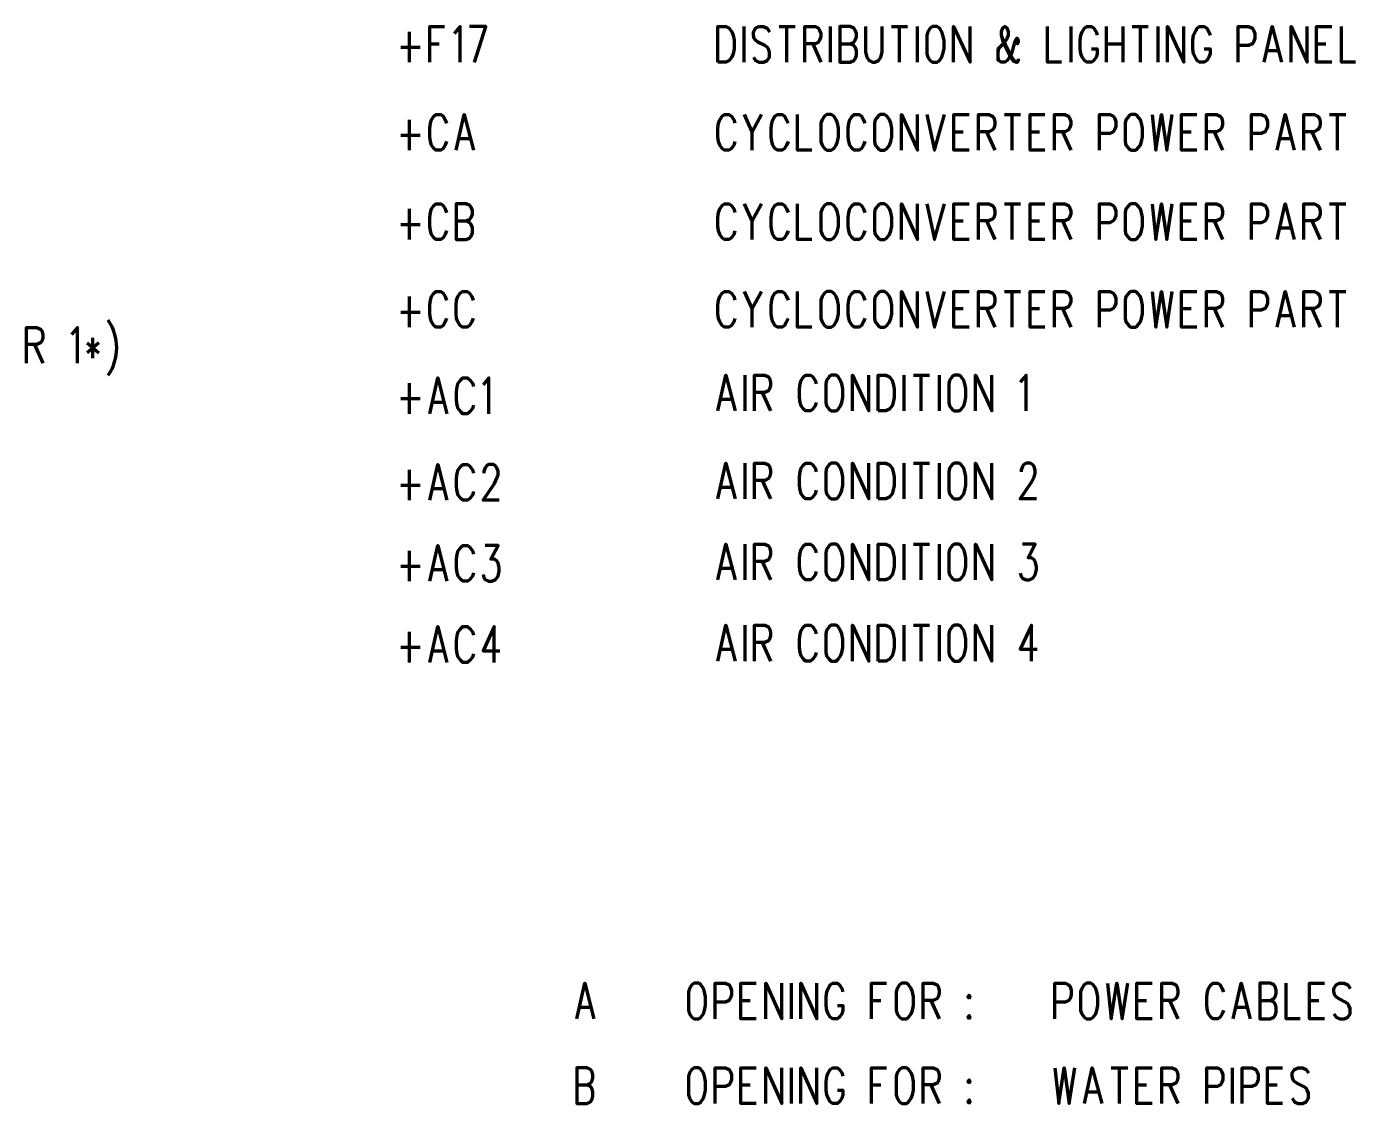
# Model space of a CAD drawing. Header units: metres. Extents: x 1223 to 5739, y -151236 to 19014.
# Drawn here: x 5420 to 5498.7, y -151100.1 to -151036.4 of the extents above; entities that cross this region are included whole.
import ezdxf

# ---------------------------------------------------------------- set-up
doc = ezdxf.new("R2010")
doc.units = ezdxf.units.M
doc.layers.add('PDF_Geometry', color=7, linetype='Continuous')

msp = doc.modelspace()

# ---------------------------------------------------------------- linework, layer by layer
at = {"layer": 'PDF_Geometry', "color": 8, "lineweight": 90}
for points in [[(5443.889, -151038.544), (5443.889, -151036.431), (5444.762, -151036.431)], [(5445.677, -151038.544), (5445.677, -151036.431), (5445.331, -151036.837)], [(5446.53, -151038.544), (5447.201, -151036.431), (5446.246, -151036.431)], [(5462.481, -151038.544), (5462.481, -151036.431)], [(5463.03, -151038.239), (5463.152, -151038.443), (5463.355, -151038.544), (5463.64, -151038.544), (5463.843, -151038.443), (5463.985, -151038.239), (5463.985, -151037.935), (5463.924, -151037.752), (5463.843, -151037.65), (5463.701, -151037.548), (5463.294, -151037.345), (5463.152, -151037.244), (5463.071, -151037.142), (5463.03, -151036.939), (5463.03, -151036.736), (5463.152, -151036.532), (5463.355, -151036.431), (5463.64, -151036.431), (5463.843, -151036.532), (5463.985, -151036.736)], [(5464.554, -151036.431), (5465.509, -151036.431)], [(5465.021, -151038.544), (5465.021, -151036.431)], [(5466.078, -151038.544), (5466.078, -151036.431), (5466.688, -151036.431), (5466.891, -151036.532), (5466.952, -151036.634), (5467.033, -151036.837), (5467.033, -151037.04), (5466.952, -151037.244), (5466.891, -151037.345), (5466.688, -151037.447), (5466.078, -151037.447)], [(5467.602, -151038.544), (5467.602, -151036.431)], [(5468.151, -151037.447), (5468.76, -151037.447), (5468.984, -151037.345), (5469.045, -151037.244), (5469.126, -151037.04), (5469.126, -151036.837), (5469.045, -151036.634), (5468.984, -151036.532), (5468.76, -151036.431), (5468.151, -151036.431), (5468.151, -151038.544), (5468.76, -151038.544), (5468.984, -151038.443), (5469.045, -151038.341), (5469.126, -151038.138), (5469.126, -151037.853), (5469.045, -151037.65), (5468.984, -151037.548), (5468.76, -151037.447)], [(5469.675, -151036.431), (5469.675, -151037.935), (5469.736, -151038.239), (5469.878, -151038.443), (5470.081, -151038.544), (5470.223, -151038.544), (5470.427, -151038.443), (5470.569, -151038.239), (5470.65, -151037.935), (5470.65, -151036.431)], [(5471.199, -151036.431), (5472.154, -151036.431)], [(5471.686, -151038.544), (5471.686, -151036.431)], [(5472.743, -151038.544), (5472.743, -151036.431)], [(5474.877, -151038.544), (5474.877, -151036.431), (5475.852, -151038.544), (5475.852, -151036.431)], [(5478.656, -151037.244), (5478.595, -151037.345), (5478.656, -151037.447), (5478.717, -151037.345), (5478.717, -151037.244), (5478.656, -151037.142), (5478.595, -151037.142), (5478.534, -151037.244), (5478.453, -151037.447), (5478.331, -151037.935), (5478.189, -151038.239), (5478.047, -151038.443), (5477.904, -151038.544), (5477.701, -151038.544), (5477.518, -151038.443), (5477.518, -151038.239), (5477.518, -151037.935), (5477.518, -151037.752), (5477.904, -151037.345), (5478.047, -151037.142), (5478.128, -151036.939), (5478.128, -151036.736), (5478.047, -151036.532), (5477.904, -151036.431), (5477.762, -151036.532), (5477.701, -151036.736), (5477.701, -151036.939), (5477.762, -151037.244), (5477.904, -151037.548), (5478.25, -151038.239), (5478.392, -151038.443), (5478.595, -151038.544), (5478.656, -151038.544), (5478.717, -151038.443), (5478.717, -151038.341)], [(5481.257, -151038.544), (5480.424, -151038.544), (5480.424, -151036.431)], [(5481.826, -151038.544), (5481.826, -151036.431)], [(5483.045, -151037.752), (5483.371, -151037.752), (5483.371, -151038.036), (5483.31, -151038.239), (5483.167, -151038.443), (5483.045, -151038.544), (5482.761, -151038.544), (5482.619, -151038.443), (5482.476, -151038.239), (5482.415, -151038.036), (5482.375, -151037.752), (5482.375, -151037.244), (5482.415, -151036.939), (5482.476, -151036.736), (5482.619, -151036.532), (5482.761, -151036.431), (5483.045, -151036.431), (5483.167, -151036.532), (5483.31, -151036.736), (5483.371, -151036.939)], [(5483.919, -151038.544), (5483.919, -151036.431)], [(5484.895, -151036.431), (5484.895, -151038.544)], [(5485.443, -151036.431), (5486.398, -151036.431)], [(5485.931, -151038.544), (5485.931, -151036.431)], [(5486.988, -151038.544), (5486.988, -151036.431)], [(5487.536, -151038.544), (5487.536, -151036.431), (5488.491, -151038.544), (5488.491, -151036.431)], [(5489.71, -151037.752), (5490.056, -151037.752), (5490.056, -151038.036), (5489.975, -151038.239), (5489.853, -151038.443), (5489.71, -151038.544), (5489.426, -151038.544), (5489.284, -151038.443), (5489.162, -151038.239), (5489.081, -151038.036), (5489.04, -151037.752), (5489.04, -151037.244), (5489.081, -151036.939), (5489.162, -151036.736), (5489.284, -151036.532), (5489.426, -151036.431), (5489.71, -151036.431), (5489.853, -151036.532), (5489.975, -151036.736), (5490.056, -151036.939)], [(5491.722, -151038.544), (5491.722, -151036.431), (5492.332, -151036.431), (5492.555, -151036.532), (5492.616, -151036.634), (5492.697, -151036.837), (5492.697, -151037.142), (5492.616, -151037.345), (5492.555, -151037.447), (5492.332, -151037.548), (5491.722, -151037.548)], [(5493.246, -151038.544), (5493.734, -151036.431), (5494.282, -151038.544)], [(5494.851, -151038.544), (5494.851, -151036.431), (5495.806, -151038.544), (5495.806, -151036.431)], [(5497.249, -151038.544), (5496.355, -151038.544), (5496.355, -151036.431), (5497.249, -151036.431)], [(5498.651, -151038.544), (5497.818, -151038.544), (5497.818, -151036.431)], [(5442.69, -151038.544), (5442.69, -151036.736)], [(5477.701, -151036.939), (5477.762, -151037.142), (5478.331, -151038.239), (5478.453, -151038.443), (5478.595, -151038.544)], [(5442.182, -151037.65), (5443.32, -151037.65)], [(5443.889, -151037.447), (5444.437, -151037.447)], [(5466.545, -151037.447), (5467.033, -151038.544)], [(5477.701, -151038.544), (5477.559, -151038.443), (5477.518, -151038.239), (5477.518, -151037.935), (5477.559, -151037.752), (5477.701, -151037.548)], [(5483.919, -151037.447), (5484.895, -151037.447)], [(5493.388, -151037.853), (5494.079, -151037.853)], [(5496.355, -151037.447), (5496.904, -151037.447)], [(5442.69, -151043.746), (5442.69, -151041.938)], [(5444.884, -151043.238), (5444.803, -151043.441), (5444.681, -151043.645), (5444.539, -151043.746), (5444.254, -151043.746), (5444.132, -151043.645), (5443.99, -151043.441), (5443.929, -151043.238), (5443.889, -151042.954), (5443.889, -151042.446), (5443.929, -151042.141), (5443.99, -151041.938), (5444.132, -151041.734), (5444.254, -151041.633), (5444.539, -151041.633), (5444.681, -151041.734), (5444.803, -151041.938), (5444.884, -151042.141)], [(5445.453, -151043.746), (5445.921, -151041.633), (5446.469, -151043.746)], [(5461.933, -151043.238), (5461.872, -151043.441), (5461.73, -151043.645), (5461.587, -151043.746), (5461.323, -151043.746), (5461.181, -151043.645), (5461.039, -151043.441), (5460.978, -151043.238), (5460.937, -151042.954), (5460.937, -151042.446), (5460.978, -151042.141), (5461.039, -151041.938), (5461.181, -151041.734), (5461.323, -151041.633), (5461.587, -151041.633), (5461.73, -151041.734), (5461.872, -151041.938), (5461.933, -151042.141)], [(5462.969, -151043.746), (5462.969, -151042.649), (5462.502, -151041.633)], [(5463.518, -151041.633), (5462.969, -151042.649)], [(5465.082, -151043.238), (5465.001, -151043.441), (5464.879, -151043.645), (5464.737, -151043.746), (5464.453, -151043.746), (5464.31, -151043.645), (5464.188, -151043.441), (5464.127, -151043.238), (5464.087, -151042.954), (5464.087, -151042.446), (5464.127, -151042.141), (5464.188, -151041.938), (5464.31, -151041.734), (5464.453, -151041.633), (5464.737, -151041.633), (5464.879, -151041.734), (5465.001, -151041.938), (5465.082, -151042.141)], [(5466.485, -151043.746), (5465.651, -151043.746), (5465.651, -151041.633)], [(5469.634, -151043.238), (5469.553, -151043.441), (5469.431, -151043.645), (5469.289, -151043.746), (5469.004, -151043.746), (5468.882, -151043.645), (5468.74, -151043.441), (5468.679, -151043.238), (5468.638, -151042.954), (5468.638, -151042.446), (5468.679, -151042.141), (5468.74, -151041.938), (5468.882, -151041.734), (5469.004, -151041.633), (5469.289, -151041.633), (5469.431, -151041.734), (5469.553, -151041.938), (5469.634, -151042.141)], [(5471.788, -151043.746), (5471.788, -151041.633), (5472.743, -151043.746), (5472.743, -151041.633)], [(5473.292, -151041.633), (5473.739, -151043.746), (5474.348, -151041.633)], [(5475.791, -151043.746), (5474.897, -151043.746), (5474.897, -151041.633), (5475.791, -151041.633)], [(5476.36, -151043.746), (5476.36, -151041.633), (5476.97, -151041.633), (5477.173, -151041.734), (5477.254, -151041.836), (5477.315, -151042.039), (5477.315, -151042.242), (5477.254, -151042.446), (5477.173, -151042.547), (5476.97, -151042.649), (5476.36, -151042.649)], [(5477.884, -151041.633), (5478.839, -151041.633)], [(5478.351, -151043.746), (5478.351, -151041.633)], [(5480.282, -151043.746), (5479.408, -151043.746), (5479.408, -151041.633), (5480.282, -151041.633)], [(5480.851, -151043.746), (5480.851, -151041.633), (5481.46, -151041.633), (5481.684, -151041.734), (5481.745, -151041.836), (5481.806, -151042.039), (5481.806, -151042.242), (5481.745, -151042.446), (5481.684, -151042.547), (5481.46, -151042.649), (5480.851, -151042.649)], [(5483.513, -151043.746), (5483.513, -151041.633), (5484.122, -151041.633), (5484.326, -151041.734), (5484.407, -151041.836), (5484.468, -151042.039), (5484.468, -151042.344), (5484.407, -151042.547), (5484.326, -151042.649), (5484.122, -151042.75), (5483.513, -151042.75)], [(5486.622, -151041.633), (5486.845, -151043.746), (5487.17, -151041.633), (5487.496, -151043.746), (5487.8, -151041.633)], [(5489.263, -151043.746), (5488.369, -151043.746), (5488.369, -151041.633), (5489.263, -151041.633)], [(5489.832, -151043.746), (5489.832, -151041.633), (5490.442, -151041.633), (5490.645, -151041.734), (5490.726, -151041.836), (5490.787, -151042.039), (5490.787, -151042.242), (5490.726, -151042.446), (5490.645, -151042.547), (5490.442, -151042.649), (5489.832, -151042.649)], [(5492.494, -151043.746), (5492.494, -151041.633), (5493.084, -151041.633), (5493.307, -151041.734), (5493.368, -151041.836), (5493.449, -151042.039), (5493.449, -151042.344), (5493.368, -151042.547), (5493.307, -151042.649), (5493.084, -151042.75), (5492.494, -151042.75)], [(5494.018, -151043.746), (5494.486, -151041.633), (5495.034, -151043.746)], [(5495.603, -151043.746), (5495.603, -151041.633), (5496.213, -151041.633), (5496.416, -151041.734), (5496.497, -151041.836), (5496.558, -151042.039), (5496.558, -151042.242), (5496.497, -151042.446), (5496.416, -151042.547), (5496.213, -151042.649), (5495.603, -151042.649)], [(5497.127, -151041.633), (5498.082, -151041.633)], [(5497.595, -151043.746), (5497.595, -151041.633)], [(5474.897, -151042.649), (5475.446, -151042.649)], [(5476.827, -151042.649), (5477.315, -151043.746)], [(5479.408, -151042.649), (5479.957, -151042.649)], [(5481.318, -151042.649), (5481.806, -151043.746)], [(5488.369, -151042.649), (5488.938, -151042.649)], [(5490.3, -151042.649), (5490.787, -151043.746)], [(5496.071, -151042.649), (5496.558, -151043.746)], [(5442.182, -151042.852), (5443.32, -151042.852)], [(5445.575, -151043.055), (5446.266, -151043.055)], [(5494.14, -151043.055), (5494.831, -151043.055)], [(5442.69, -151049.029), (5442.69, -151047.221)], [(5444.884, -151048.521), (5444.803, -151048.725), (5444.681, -151048.928), (5444.539, -151049.029), (5444.254, -151049.029), (5444.132, -151048.928), (5443.99, -151048.725), (5443.929, -151048.521), (5443.889, -151048.237), (5443.889, -151047.729), (5443.929, -151047.424), (5443.99, -151047.221), (5444.132, -151047.018), (5444.254, -151046.916), (5444.539, -151046.916), (5444.681, -151047.018), (5444.803, -151047.221), (5444.884, -151047.424)], [(5445.453, -151047.932), (5446.043, -151047.932), (5446.266, -151047.83), (5446.327, -151047.729), (5446.408, -151047.526), (5446.408, -151047.322), (5446.327, -151047.119), (5446.266, -151047.018), (5446.043, -151046.916), (5445.453, -151046.916), (5445.453, -151049.029), (5446.043, -151049.029), (5446.266, -151048.928), (5446.327, -151048.826), (5446.408, -151048.623), (5446.408, -151048.338), (5446.327, -151048.135), (5446.266, -151048.034), (5446.043, -151047.932)], [(5461.933, -151048.521), (5461.872, -151048.725), (5461.73, -151048.928), (5461.587, -151049.029), (5461.323, -151049.029), (5461.181, -151048.928), (5461.039, -151048.725), (5460.978, -151048.521), (5460.937, -151048.237), (5460.937, -151047.729), (5460.978, -151047.424), (5461.039, -151047.221), (5461.181, -151047.018), (5461.323, -151046.916), (5461.587, -151046.916), (5461.73, -151047.018), (5461.872, -151047.221), (5461.933, -151047.424)], [(5462.969, -151049.029), (5462.969, -151047.932), (5462.502, -151046.916)], [(5463.518, -151046.916), (5462.969, -151047.932)], [(5465.082, -151048.521), (5465.001, -151048.725), (5464.879, -151048.928), (5464.737, -151049.029), (5464.453, -151049.029), (5464.31, -151048.928), (5464.188, -151048.725), (5464.127, -151048.521), (5464.087, -151048.237), (5464.087, -151047.729), (5464.127, -151047.424), (5464.188, -151047.221), (5464.31, -151047.018), (5464.453, -151046.916), (5464.737, -151046.916), (5464.879, -151047.018), (5465.001, -151047.221), (5465.082, -151047.424)], [(5466.485, -151049.029), (5465.651, -151049.029), (5465.651, -151046.916)], [(5469.634, -151048.521), (5469.553, -151048.725), (5469.431, -151048.928), (5469.289, -151049.029), (5469.004, -151049.029), (5468.882, -151048.928), (5468.74, -151048.725), (5468.679, -151048.521), (5468.638, -151048.237), (5468.638, -151047.729), (5468.679, -151047.424), (5468.74, -151047.221), (5468.882, -151047.018), (5469.004, -151046.916), (5469.289, -151046.916), (5469.431, -151047.018), (5469.553, -151047.221), (5469.634, -151047.424)], [(5471.788, -151049.029), (5471.788, -151046.916), (5472.743, -151049.029), (5472.743, -151046.916)], [(5473.292, -151046.916), (5473.739, -151049.029), (5474.348, -151046.916)], [(5475.791, -151049.029), (5474.897, -151049.029), (5474.897, -151046.916), (5475.791, -151046.916)], [(5476.36, -151049.029), (5476.36, -151046.916), (5476.97, -151046.916), (5477.173, -151047.018), (5477.254, -151047.119), (5477.315, -151047.322), (5477.315, -151047.526), (5477.254, -151047.729), (5477.173, -151047.83), (5476.97, -151047.932), (5476.36, -151047.932)], [(5477.884, -151046.916), (5478.839, -151046.916)], [(5478.351, -151049.029), (5478.351, -151046.916)], [(5480.282, -151049.029), (5479.408, -151049.029), (5479.408, -151046.916), (5480.282, -151046.916)], [(5480.851, -151049.029), (5480.851, -151046.916), (5481.46, -151046.916), (5481.684, -151047.018), (5481.745, -151047.119), (5481.806, -151047.322), (5481.806, -151047.526), (5481.745, -151047.729), (5481.684, -151047.83), (5481.46, -151047.932), (5480.851, -151047.932)], [(5483.513, -151049.029), (5483.513, -151046.916), (5484.122, -151046.916), (5484.326, -151047.018), (5484.407, -151047.119), (5484.468, -151047.322), (5484.468, -151047.627), (5484.407, -151047.83), (5484.326, -151047.932), (5484.122, -151048.034), (5483.513, -151048.034)], [(5486.622, -151046.916), (5486.845, -151049.029), (5487.17, -151046.916), (5487.496, -151049.029), (5487.8, -151046.916)], [(5489.263, -151049.029), (5488.369, -151049.029), (5488.369, -151046.916), (5489.263, -151046.916)], [(5489.832, -151049.029), (5489.832, -151046.916), (5490.442, -151046.916), (5490.645, -151047.018), (5490.726, -151047.119), (5490.787, -151047.322), (5490.787, -151047.526), (5490.726, -151047.729), (5490.645, -151047.83), (5490.442, -151047.932), (5489.832, -151047.932)], [(5492.494, -151049.029), (5492.494, -151046.916), (5493.084, -151046.916), (5493.307, -151047.018), (5493.368, -151047.119), (5493.449, -151047.322), (5493.449, -151047.627), (5493.368, -151047.83), (5493.307, -151047.932), (5493.084, -151048.034), (5492.494, -151048.034)], [(5494.018, -151049.029), (5494.486, -151046.916), (5495.034, -151049.029)], [(5495.603, -151049.029), (5495.603, -151046.916), (5496.213, -151046.916), (5496.416, -151047.018), (5496.497, -151047.119), (5496.558, -151047.322), (5496.558, -151047.526), (5496.497, -151047.729), (5496.416, -151047.83), (5496.213, -151047.932), (5495.603, -151047.932)], [(5497.127, -151046.916), (5498.082, -151046.916)], [(5497.595, -151049.029), (5497.595, -151046.916)], [(5442.182, -151048.135), (5443.32, -151048.135)], [(5474.897, -151047.932), (5475.446, -151047.932)], [(5476.827, -151047.932), (5477.315, -151049.029)], [(5479.408, -151047.932), (5479.957, -151047.932)], [(5481.318, -151047.932), (5481.806, -151049.029)], [(5488.369, -151047.932), (5488.938, -151047.932)], [(5490.3, -151047.932), (5490.787, -151049.029)], [(5496.071, -151047.932), (5496.558, -151049.029)], [(5494.14, -151048.338), (5494.831, -151048.338)], [(5444.884, -151053.703), (5444.803, -151053.906), (5444.681, -151054.109), (5444.539, -151054.211), (5444.254, -151054.211), (5444.132, -151054.109), (5443.99, -151053.906), (5443.929, -151053.703), (5443.889, -151053.418), (5443.889, -151052.91), (5443.929, -151052.606), (5443.99, -151052.402), (5444.132, -151052.199), (5444.254, -151052.098), (5444.539, -151052.098), (5444.681, -151052.199), (5444.803, -151052.402), (5444.884, -151052.606)], [(5446.449, -151053.703), (5446.368, -151053.906), (5446.246, -151054.109), (5446.103, -151054.211), (5445.819, -151054.211), (5445.677, -151054.109), (5445.555, -151053.906), (5445.474, -151053.703), (5445.453, -151053.418), (5445.453, -151052.91), (5445.474, -151052.606), (5445.555, -151052.402), (5445.677, -151052.199), (5445.819, -151052.098), (5446.103, -151052.098), (5446.246, -151052.199), (5446.368, -151052.402), (5446.449, -151052.606)], [(5461.933, -151053.703), (5461.872, -151053.906), (5461.73, -151054.109), (5461.587, -151054.211), (5461.323, -151054.211), (5461.181, -151054.109), (5461.039, -151053.906), (5460.978, -151053.703), (5460.937, -151053.418), (5460.937, -151052.91), (5460.978, -151052.606), (5461.039, -151052.402), (5461.181, -151052.199), (5461.323, -151052.098), (5461.587, -151052.098), (5461.73, -151052.199), (5461.872, -151052.402), (5461.933, -151052.606)], [(5462.969, -151054.211), (5462.969, -151053.114), (5462.502, -151052.098)], [(5463.518, -151052.098), (5462.969, -151053.114)], [(5465.082, -151053.703), (5465.001, -151053.906), (5464.879, -151054.109), (5464.737, -151054.211), (5464.453, -151054.211), (5464.31, -151054.109), (5464.188, -151053.906), (5464.127, -151053.703), (5464.087, -151053.418), (5464.087, -151052.91), (5464.127, -151052.606), (5464.188, -151052.402), (5464.31, -151052.199), (5464.453, -151052.098), (5464.737, -151052.098), (5464.879, -151052.199), (5465.001, -151052.402), (5465.082, -151052.606)], [(5466.485, -151054.211), (5465.651, -151054.211), (5465.651, -151052.098)], [(5469.634, -151053.703), (5469.553, -151053.906), (5469.431, -151054.109), (5469.289, -151054.211), (5469.004, -151054.211), (5468.882, -151054.109), (5468.74, -151053.906), (5468.679, -151053.703), (5468.638, -151053.418), (5468.638, -151052.91), (5468.679, -151052.606), (5468.74, -151052.402), (5468.882, -151052.199), (5469.004, -151052.098), (5469.289, -151052.098), (5469.431, -151052.199), (5469.553, -151052.402), (5469.634, -151052.606)], [(5471.788, -151054.211), (5471.788, -151052.098), (5472.743, -151054.211), (5472.743, -151052.098)], [(5473.292, -151052.098), (5473.739, -151054.211), (5474.348, -151052.098)], [(5475.791, -151054.211), (5474.897, -151054.211), (5474.897, -151052.098), (5475.791, -151052.098)], [(5476.36, -151054.211), (5476.36, -151052.098), (5476.97, -151052.098), (5477.173, -151052.199), (5477.254, -151052.301), (5477.315, -151052.504), (5477.315, -151052.707), (5477.254, -151052.91), (5477.173, -151053.012), (5476.97, -151053.114), (5476.36, -151053.114)], [(5477.884, -151052.098), (5478.839, -151052.098)], [(5478.351, -151054.211), (5478.351, -151052.098)], [(5480.282, -151054.211), (5479.408, -151054.211), (5479.408, -151052.098), (5480.282, -151052.098)], [(5480.851, -151054.211), (5480.851, -151052.098), (5481.46, -151052.098), (5481.684, -151052.199), (5481.745, -151052.301), (5481.806, -151052.504), (5481.806, -151052.707), (5481.745, -151052.91), (5481.684, -151053.012), (5481.46, -151053.114), (5480.851, -151053.114)], [(5483.513, -151054.211), (5483.513, -151052.098), (5484.122, -151052.098), (5484.326, -151052.199), (5484.407, -151052.301), (5484.468, -151052.504), (5484.468, -151052.809), (5484.407, -151053.012), (5484.326, -151053.114), (5484.122, -151053.215), (5483.513, -151053.215)], [(5486.622, -151052.098), (5486.845, -151054.211), (5487.17, -151052.098), (5487.496, -151054.211), (5487.8, -151052.098)], [(5489.263, -151054.211), (5488.369, -151054.211), (5488.369, -151052.098), (5489.263, -151052.098)], [(5489.832, -151054.211), (5489.832, -151052.098), (5490.442, -151052.098), (5490.645, -151052.199), (5490.726, -151052.301), (5490.787, -151052.504), (5490.787, -151052.707), (5490.726, -151052.91), (5490.645, -151053.012), (5490.442, -151053.114), (5489.832, -151053.114)], [(5492.494, -151054.211), (5492.494, -151052.098), (5493.084, -151052.098), (5493.307, -151052.199), (5493.368, -151052.301), (5493.449, -151052.504), (5493.449, -151052.809), (5493.368, -151053.012), (5493.307, -151053.114), (5493.084, -151053.215), (5492.494, -151053.215)], [(5494.018, -151054.211), (5494.486, -151052.098), (5495.034, -151054.211)], [(5495.603, -151054.211), (5495.603, -151052.098), (5496.213, -151052.098), (5496.416, -151052.199), (5496.497, -151052.301), (5496.558, -151052.504), (5496.558, -151052.707), (5496.497, -151052.91), (5496.416, -151053.012), (5496.213, -151053.114), (5495.603, -151053.114)], [(5497.127, -151052.098), (5498.082, -151052.098)], [(5497.595, -151054.211), (5497.595, -151052.098)], [(5442.69, -151054.211), (5442.69, -151052.402)], [(5442.182, -151053.317), (5443.32, -151053.317)], [(5474.897, -151053.114), (5475.446, -151053.114)], [(5476.827, -151053.114), (5477.315, -151054.211)], [(5479.408, -151053.114), (5479.957, -151053.114)], [(5481.318, -151053.114), (5481.806, -151054.211)], [(5488.369, -151053.114), (5488.938, -151053.114)], [(5490.3, -151053.114), (5490.787, -151054.211)], [(5494.14, -151053.52), (5494.831, -151053.52)], [(5496.071, -151053.114), (5496.558, -151054.211)], [(5420.033, -151056.345), (5420.033, -151054.231), (5420.642, -151054.231), (5420.866, -151054.333), (5420.927, -151054.434), (5420.988, -151054.638), (5420.988, -151054.841), (5420.927, -151055.044), (5420.866, -151055.146), (5420.642, -151055.247), (5420.033, -151055.247)], [(5423.04, -151056.345), (5423.04, -151054.231), (5422.695, -151054.638)], [(5420.5, -151055.247), (5420.988, -151056.345)], [(5423.609, -151055.146), (5424.3, -151055.735)], [(5424.3, -151055.146), (5423.609, -151055.735)], [(5423.955, -151056.04), (5423.955, -151054.841)], [(5442.69, -151059.332), (5442.69, -151057.523)], [(5443.889, -151059.332), (5444.356, -151057.218), (5444.905, -151059.332)], [(5446.469, -151058.824), (5446.408, -151059.027), (5446.266, -151059.23), (5446.124, -151059.332), (5445.839, -151059.332), (5445.717, -151059.23), (5445.575, -151059.027), (5445.514, -151058.824), (5445.474, -151058.539), (5445.474, -151058.031), (5445.514, -151057.726), (5445.575, -151057.523), (5445.717, -151057.32), (5445.839, -151057.218), (5446.124, -151057.218), (5446.266, -151057.32), (5446.408, -151057.523), (5446.469, -151057.726)], [(5447.384, -151059.332), (5447.384, -151057.218), (5447.038, -151057.625)], [(5460.937, -151059.169), (5461.405, -151057.056), (5461.953, -151059.169)], [(5462.542, -151059.169), (5462.542, -151057.056)], [(5463.091, -151059.169), (5463.091, -151057.056), (5463.701, -151057.056), (5463.924, -151057.157), (5463.985, -151057.259), (5464.046, -151057.462), (5464.046, -151057.665), (5463.985, -151057.869), (5463.924, -151057.97), (5463.701, -151058.072), (5463.091, -151058.072)], [(5466.749, -151058.661), (5466.688, -151058.864), (5466.545, -151059.067), (5466.403, -151059.169), (5466.119, -151059.169), (5465.997, -151059.067), (5465.855, -151058.864), (5465.794, -151058.661), (5465.753, -151058.377), (5465.753, -151057.869), (5465.794, -151057.564), (5465.855, -151057.361), (5465.997, -151057.157), (5466.119, -151057.056), (5466.403, -151057.056), (5466.545, -151057.157), (5466.688, -151057.361), (5466.749, -151057.564)], [(5468.903, -151059.169), (5468.903, -151057.056), (5469.858, -151059.169), (5469.858, -151057.056)], [(5471.951, -151059.169), (5471.951, -151057.056)], [(5472.499, -151057.056), (5473.454, -151057.056)], [(5472.967, -151059.169), (5472.967, -151057.056)], [(5474.044, -151059.169), (5474.044, -151057.056)], [(5476.177, -151059.169), (5476.177, -151057.056), (5477.132, -151059.169), (5477.132, -151057.056)], [(5479.164, -151059.169), (5479.164, -151057.056), (5478.819, -151057.462)], [(5442.182, -151058.438), (5443.32, -151058.438)], [(5461.079, -151058.478), (5461.75, -151058.478)], [(5463.558, -151058.072), (5464.046, -151059.169)], [(5444.01, -151058.641), (5444.701, -151058.641)], [(5443.889, -151064.452), (5444.356, -151062.339), (5444.905, -151064.452)], [(5446.469, -151063.944), (5446.408, -151064.148), (5446.266, -151064.351), (5446.124, -151064.452), (5445.839, -151064.452), (5445.717, -151064.351), (5445.575, -151064.148), (5445.514, -151063.944), (5445.474, -151063.66), (5445.474, -151063.152), (5445.514, -151062.847), (5445.575, -151062.644), (5445.717, -151062.441), (5445.839, -151062.339), (5446.124, -151062.339), (5446.266, -151062.441), (5446.408, -151062.644), (5446.469, -151062.847)], [(5447.993, -151064.452), (5447.038, -151064.452), (5447.709, -151063.457), (5447.851, -151063.152), (5447.932, -151062.949), (5447.932, -151062.745), (5447.851, -151062.542), (5447.77, -151062.441), (5447.648, -151062.339), (5447.363, -151062.339), (5447.241, -151062.441), (5447.16, -151062.542), (5447.079, -151062.745), (5447.079, -151062.847)], [(5460.937, -151064.371), (5461.405, -151062.258), (5461.953, -151064.371)], [(5462.542, -151064.371), (5462.542, -151062.258)], [(5463.091, -151064.371), (5463.091, -151062.258), (5463.701, -151062.258), (5463.924, -151062.359), (5463.985, -151062.461), (5464.046, -151062.664), (5464.046, -151062.867), (5463.985, -151063.071), (5463.924, -151063.172), (5463.701, -151063.274), (5463.091, -151063.274)], [(5466.749, -151063.863), (5466.688, -151064.066), (5466.545, -151064.269), (5466.403, -151064.371), (5466.119, -151064.371), (5465.997, -151064.269), (5465.855, -151064.066), (5465.794, -151063.863), (5465.753, -151063.579), (5465.753, -151063.071), (5465.794, -151062.766), (5465.855, -151062.563), (5465.997, -151062.359), (5466.119, -151062.258), (5466.403, -151062.258), (5466.545, -151062.359), (5466.688, -151062.563), (5466.749, -151062.766)], [(5468.903, -151064.371), (5468.903, -151062.258), (5469.858, -151064.371), (5469.858, -151062.258)], [(5471.951, -151064.371), (5471.951, -151062.258)], [(5472.499, -151062.258), (5473.454, -151062.258)], [(5472.967, -151064.371), (5472.967, -151062.258)], [(5474.044, -151064.371), (5474.044, -151062.258)], [(5476.177, -151064.371), (5476.177, -151062.258), (5477.132, -151064.371), (5477.132, -151062.258)], [(5479.774, -151064.371), (5478.819, -151064.371), (5479.489, -151063.375), (5479.652, -151063.071), (5479.713, -151062.867), (5479.713, -151062.664), (5479.652, -151062.461), (5479.571, -151062.359), (5479.428, -151062.258), (5479.164, -151062.258), (5479.022, -151062.359), (5478.961, -151062.461), (5478.88, -151062.664), (5478.88, -151062.766)], [(5442.69, -151064.452), (5442.69, -151062.644)], [(5442.182, -151063.558), (5443.32, -151063.558)], [(5444.01, -151063.761), (5444.701, -151063.761)], [(5461.079, -151063.68), (5461.75, -151063.68)], [(5463.558, -151063.274), (5464.046, -151064.371)], [(5460.937, -151069.167), (5461.405, -151067.053), (5461.953, -151069.167)], [(5462.542, -151069.167), (5462.542, -151067.053)], [(5463.091, -151069.167), (5463.091, -151067.053), (5463.701, -151067.053), (5463.924, -151067.155), (5463.985, -151067.256), (5464.046, -151067.46), (5464.046, -151067.663), (5463.985, -151067.866), (5463.924, -151067.968), (5463.701, -151068.069), (5463.091, -151068.069)], [(5466.749, -151068.659), (5466.688, -151068.862), (5466.545, -151069.065), (5466.403, -151069.167), (5466.119, -151069.167), (5465.997, -151069.065), (5465.855, -151068.862), (5465.794, -151068.659), (5465.753, -151068.374), (5465.753, -151067.866), (5465.794, -151067.561), (5465.855, -151067.358), (5465.997, -151067.155), (5466.119, -151067.053), (5466.403, -151067.053), (5466.545, -151067.155), (5466.688, -151067.358), (5466.749, -151067.561)], [(5468.903, -151069.167), (5468.903, -151067.053), (5469.858, -151069.167), (5469.858, -151067.053)], [(5471.951, -151069.167), (5471.951, -151067.053)], [(5472.499, -151067.053), (5473.454, -151067.053)], [(5472.967, -151069.167), (5472.967, -151067.053)], [(5474.044, -151069.167), (5474.044, -151067.053)], [(5476.177, -151069.167), (5476.177, -151067.053), (5477.132, -151069.167), (5477.132, -151067.053)], [(5478.819, -151068.76), (5478.88, -151068.963), (5478.961, -151069.065), (5479.164, -151069.167), (5479.367, -151069.167), (5479.571, -151069.065), (5479.713, -151068.862), (5479.774, -151068.557), (5479.774, -151068.374), (5479.713, -151068.069), (5479.652, -151067.968), (5479.489, -151067.866), (5479.286, -151067.866), (5479.713, -151067.053), (5478.961, -151067.053)], [(5442.69, -151069.248), (5442.69, -151067.439)], [(5443.889, -151069.248), (5444.356, -151067.135), (5444.905, -151069.248)], [(5446.469, -151068.74), (5446.408, -151068.943), (5446.266, -151069.146), (5446.124, -151069.248), (5445.839, -151069.248), (5445.717, -151069.146), (5445.575, -151068.943), (5445.514, -151068.74), (5445.474, -151068.455), (5445.474, -151067.947), (5445.514, -151067.643), (5445.575, -151067.439), (5445.717, -151067.236), (5445.839, -151067.135), (5446.124, -151067.135), (5446.266, -151067.236), (5446.408, -151067.439), (5446.469, -151067.643)], [(5447.038, -151068.841), (5447.079, -151069.045), (5447.16, -151069.146), (5447.363, -151069.248), (5447.567, -151069.248), (5447.77, -151069.146), (5447.932, -151068.943), (5447.993, -151068.638), (5447.993, -151068.455), (5447.932, -151068.151), (5447.851, -151068.049), (5447.709, -151067.947), (5447.506, -151067.947), (5447.932, -151067.135), (5447.16, -151067.135)], [(5442.182, -151068.354), (5443.32, -151068.354)], [(5444.01, -151068.557), (5444.701, -151068.557)], [(5461.079, -151068.476), (5461.75, -151068.476)], [(5463.558, -151068.069), (5464.046, -151069.167)], [(5442.69, -151074.043), (5442.69, -151072.235)], [(5443.889, -151074.043), (5444.356, -151071.93), (5444.905, -151074.043)], [(5446.469, -151073.535), (5446.408, -151073.739), (5446.266, -151073.942), (5446.124, -151074.043), (5445.839, -151074.043), (5445.717, -151073.942), (5445.575, -151073.739), (5445.514, -151073.535), (5445.474, -151073.251), (5445.474, -151072.743), (5445.514, -151072.438), (5445.575, -151072.235), (5445.717, -151072.032), (5445.839, -151071.93), (5446.124, -151071.93), (5446.266, -151072.032), (5446.408, -151072.235), (5446.469, -151072.438)], [(5447.688, -151074.043), (5447.688, -151071.93), (5447.038, -151073.353), (5448.034, -151073.353)], [(5460.937, -151073.962), (5461.405, -151071.849), (5461.953, -151073.962)], [(5462.542, -151073.962), (5462.542, -151071.849)], [(5463.091, -151073.962), (5463.091, -151071.849), (5463.701, -151071.849), (5463.924, -151071.95), (5463.985, -151072.052), (5464.046, -151072.255), (5464.046, -151072.458), (5463.985, -151072.662), (5463.924, -151072.763), (5463.701, -151072.865), (5463.091, -151072.865)], [(5466.749, -151073.454), (5466.688, -151073.657), (5466.545, -151073.861), (5466.403, -151073.962), (5466.119, -151073.962), (5465.997, -151073.861), (5465.855, -151073.657), (5465.794, -151073.454), (5465.753, -151073.17), (5465.753, -151072.662), (5465.794, -151072.357), (5465.855, -151072.154), (5465.997, -151071.95), (5466.119, -151071.849), (5466.403, -151071.849), (5466.545, -151071.95), (5466.688, -151072.154), (5466.749, -151072.357)], [(5468.903, -151073.962), (5468.903, -151071.849), (5469.858, -151073.962), (5469.858, -151071.849)], [(5471.951, -151073.962), (5471.951, -151071.849)], [(5472.499, -151071.849), (5473.454, -151071.849)], [(5472.967, -151073.962), (5472.967, -151071.849)], [(5474.044, -151073.962), (5474.044, -151071.849)], [(5476.177, -151073.962), (5476.177, -151071.849), (5477.132, -151073.962), (5477.132, -151071.849)], [(5479.489, -151073.962), (5479.489, -151071.849), (5478.819, -151073.271), (5479.815, -151073.271)], [(5442.182, -151073.149), (5443.32, -151073.149)], [(5444.01, -151073.353), (5444.701, -151073.353)], [(5461.079, -151073.271), (5461.75, -151073.271)], [(5463.558, -151072.865), (5464.046, -151073.962)], [(5452.586, -151095.136), (5453.053, -151093.022), (5453.602, -151095.136)], [(5460.775, -151095.136), (5460.775, -151093.022), (5461.384, -151093.022), (5461.608, -151093.124), (5461.669, -151093.226), (5461.73, -151093.429), (5461.73, -151093.734), (5461.669, -151093.937), (5461.608, -151094.038), (5461.384, -151094.14), (5460.775, -151094.14)], [(5463.193, -151095.136), (5462.299, -151095.136), (5462.299, -151093.022), (5463.193, -151093.022)], [(5463.762, -151095.136), (5463.762, -151093.022), (5464.717, -151095.136), (5464.717, -151093.022)], [(5465.286, -151095.136), (5465.286, -151093.022)], [(5465.834, -151095.136), (5465.834, -151093.022), (5466.789, -151095.136), (5466.789, -151093.022)], [(5468.009, -151094.343), (5468.334, -151094.343), (5468.334, -151094.628), (5468.273, -151094.831), (5468.13, -151095.034), (5468.009, -151095.136), (5467.724, -151095.136), (5467.582, -151095.034), (5467.46, -151094.831), (5467.379, -151094.628), (5467.338, -151094.343), (5467.338, -151093.835), (5467.379, -151093.53), (5467.46, -151093.327), (5467.582, -151093.124), (5467.724, -151093.022), (5468.009, -151093.022), (5468.13, -151093.124), (5468.273, -151093.327), (5468.334, -151093.53)], [(5470.02, -151095.136), (5470.02, -151093.022), (5470.914, -151093.022)], [(5473.068, -151095.136), (5473.068, -151093.022), (5473.678, -151093.022), (5473.901, -151093.124), (5473.962, -151093.226), (5474.023, -151093.429), (5474.023, -151093.632), (5473.962, -151093.835), (5473.901, -151093.937), (5473.678, -151094.038), (5473.068, -151094.038)], [(5480.871, -151095.136), (5480.871, -151093.022), (5481.481, -151093.022), (5481.684, -151093.124), (5481.765, -151093.226), (5481.826, -151093.429), (5481.826, -151093.734), (5481.765, -151093.937), (5481.684, -151094.038), (5481.481, -151094.14), (5480.871, -151094.14)], [(5483.98, -151093.022), (5484.204, -151095.136), (5484.529, -151093.022), (5484.854, -151095.136), (5485.179, -151093.022)], [(5486.622, -151095.136), (5485.728, -151095.136), (5485.728, -151093.022), (5486.622, -151093.022)], [(5487.191, -151095.136), (5487.191, -151093.022), (5487.8, -151093.022), (5488.024, -151093.124), (5488.085, -151093.226), (5488.146, -151093.429), (5488.146, -151093.632), (5488.085, -151093.835), (5488.024, -151093.937), (5487.8, -151094.038), (5487.191, -151094.038)], [(5490.848, -151094.628), (5490.767, -151094.831), (5490.645, -151095.034), (5490.503, -151095.136), (5490.218, -151095.136), (5490.097, -151095.034), (5489.954, -151094.831), (5489.893, -151094.628), (5489.853, -151094.343), (5489.853, -151093.835), (5489.893, -151093.53), (5489.954, -151093.327), (5490.097, -151093.124), (5490.218, -151093.022), (5490.503, -151093.022), (5490.645, -151093.124), (5490.767, -151093.327), (5490.848, -151093.53)], [(5491.417, -151095.136), (5491.885, -151093.022), (5492.433, -151095.136)], [(5493.002, -151094.038), (5493.612, -151094.038), (5493.815, -151093.937), (5493.896, -151093.835), (5493.957, -151093.632), (5493.957, -151093.429), (5493.896, -151093.226), (5493.815, -151093.124), (5493.612, -151093.022), (5493.002, -151093.022), (5493.002, -151095.136), (5493.612, -151095.136), (5493.815, -151095.034), (5493.896, -151094.932), (5493.957, -151094.729), (5493.957, -151094.445), (5493.896, -151094.242), (5493.815, -151094.14), (5493.612, -151094.038)], [(5495.38, -151095.136), (5494.547, -151095.136), (5494.547, -151093.022)], [(5496.822, -151095.136), (5495.928, -151095.136), (5495.928, -151093.022), (5496.822, -151093.022)], [(5497.371, -151094.831), (5497.513, -151095.034), (5497.717, -151095.136), (5497.981, -151095.136), (5498.204, -151095.034), (5498.346, -151094.831), (5498.346, -151094.526), (5498.265, -151094.343), (5498.204, -151094.242), (5498.062, -151094.14), (5497.656, -151093.937), (5497.513, -151093.835), (5497.432, -151093.734), (5497.371, -151093.53), (5497.371, -151093.327), (5497.513, -151093.124), (5497.717, -151093.022), (5497.981, -151093.022), (5498.204, -151093.124), (5498.346, -151093.327)], [(5452.728, -151094.445), (5453.398, -151094.445)], [(5462.299, -151094.038), (5462.847, -151094.038)], [(5470.02, -151094.038), (5470.569, -151094.038)], [(5473.536, -151094.038), (5474.023, -151095.136)], [(5485.728, -151094.038), (5486.297, -151094.038)], [(5487.658, -151094.038), (5488.146, -151095.136)], [(5491.539, -151094.445), (5492.23, -151094.445)], [(5495.928, -151094.038), (5496.477, -151094.038)], [(5452.586, -151099.037), (5453.195, -151099.037), (5453.398, -151098.936), (5453.48, -151098.834), (5453.541, -151098.631), (5453.541, -151098.428), (5453.48, -151098.224), (5453.398, -151098.123), (5453.195, -151098.021), (5452.586, -151098.021), (5452.586, -151100.134), (5453.195, -151100.134), (5453.398, -151100.033), (5453.48, -151099.931), (5453.541, -151099.728), (5453.541, -151099.444), (5453.48, -151099.24), (5453.398, -151099.139), (5453.195, -151099.037)], [(5460.775, -151100.134), (5460.775, -151098.021), (5461.384, -151098.021), (5461.608, -151098.123), (5461.669, -151098.224), (5461.73, -151098.428), (5461.73, -151098.732), (5461.669, -151098.936), (5461.608, -151099.037), (5461.384, -151099.139), (5460.775, -151099.139)], [(5463.193, -151100.134), (5462.299, -151100.134), (5462.299, -151098.021), (5463.193, -151098.021)], [(5463.762, -151100.134), (5463.762, -151098.021), (5464.717, -151100.134), (5464.717, -151098.021)], [(5465.286, -151100.134), (5465.286, -151098.021)], [(5465.834, -151100.134), (5465.834, -151098.021), (5466.789, -151100.134), (5466.789, -151098.021)], [(5468.009, -151099.342), (5468.334, -151099.342), (5468.334, -151099.626), (5468.273, -151099.83), (5468.13, -151100.033), (5468.009, -151100.134), (5467.724, -151100.134), (5467.582, -151100.033), (5467.46, -151099.83), (5467.379, -151099.626), (5467.338, -151099.342), (5467.338, -151098.834), (5467.379, -151098.529), (5467.46, -151098.326), (5467.582, -151098.123), (5467.724, -151098.021), (5468.009, -151098.021), (5468.13, -151098.123), (5468.273, -151098.326), (5468.334, -151098.529)], [(5470.02, -151100.134), (5470.02, -151098.021), (5470.914, -151098.021)], [(5473.068, -151100.134), (5473.068, -151098.021), (5473.678, -151098.021), (5473.901, -151098.123), (5473.962, -151098.224), (5474.023, -151098.428), (5474.023, -151098.631), (5473.962, -151098.834), (5473.901, -151098.936), (5473.678, -151099.037), (5473.068, -151099.037)], [(5480.871, -151098.021), (5481.095, -151100.134), (5481.42, -151098.021), (5481.725, -151100.134), (5482.05, -151098.021)], [(5482.619, -151100.134), (5483.086, -151098.021), (5483.655, -151100.134)], [(5484.204, -151098.021), (5485.179, -151098.021)], [(5484.691, -151100.134), (5484.691, -151098.021)], [(5486.622, -151100.134), (5485.728, -151100.134), (5485.728, -151098.021), (5486.622, -151098.021)], [(5487.191, -151100.134), (5487.191, -151098.021), (5487.8, -151098.021), (5488.024, -151098.123), (5488.085, -151098.224), (5488.146, -151098.428), (5488.146, -151098.631), (5488.085, -151098.834), (5488.024, -151098.936), (5487.8, -151099.037), (5487.191, -151099.037)], [(5489.853, -151100.134), (5489.853, -151098.021), (5490.462, -151098.021), (5490.665, -151098.123), (5490.726, -151098.224), (5490.808, -151098.428), (5490.808, -151098.732), (5490.726, -151098.936), (5490.665, -151099.037), (5490.462, -151099.139), (5489.853, -151099.139)], [(5491.377, -151100.134), (5491.377, -151098.021)], [(5491.946, -151100.134), (5491.946, -151098.021), (5492.535, -151098.021), (5492.758, -151098.123), (5492.819, -151098.224), (5492.901, -151098.428), (5492.901, -151098.732), (5492.819, -151098.936), (5492.758, -151099.037), (5492.535, -151099.139), (5491.946, -151099.139)], [(5494.343, -151100.134), (5493.449, -151100.134), (5493.449, -151098.021), (5494.343, -151098.021)], [(5494.912, -151099.83), (5495.055, -151100.033), (5495.258, -151100.134), (5495.522, -151100.134), (5495.745, -151100.033), (5495.867, -151099.83), (5495.867, -151099.525), (5495.806, -151099.342), (5495.745, -151099.24), (5495.583, -151099.139), (5495.177, -151098.936), (5495.055, -151098.834), (5494.973, -151098.732), (5494.912, -151098.529), (5494.912, -151098.326), (5495.055, -151098.123), (5495.258, -151098.021), (5495.522, -151098.021), (5495.745, -151098.123), (5495.867, -151098.326)], [(5462.299, -151099.037), (5462.847, -151099.037)], [(5470.02, -151099.037), (5470.569, -151099.037)], [(5473.536, -151099.037), (5474.023, -151100.134)], [(5485.728, -151099.037), (5486.297, -151099.037)], [(5487.658, -151099.037), (5488.146, -151100.134)], [(5493.449, -151099.037), (5494.018, -151099.037)], [(5482.761, -151099.444), (5483.452, -151099.444)]]:
    msp.add_lwpolyline(points, dxfattribs=at)
for points in [[(5460.937, -151038.544), (5460.937, -151036.431), (5461.405, -151036.431), (5461.608, -151036.532), (5461.75, -151036.736), (5461.831, -151036.939), (5461.892, -151037.244), (5461.892, -151037.752), (5461.831, -151038.036), (5461.75, -151038.239), (5461.608, -151038.443), (5461.405, -151038.544)], [(5473.495, -151038.443), (5473.637, -151038.544), (5473.901, -151038.544), (5474.044, -151038.443), (5474.186, -151038.239), (5474.247, -151038.036), (5474.328, -151037.752), (5474.328, -151037.244), (5474.247, -151036.939), (5474.186, -151036.736), (5474.044, -151036.532), (5473.901, -151036.431), (5473.637, -151036.431), (5473.495, -151036.532), (5473.353, -151036.736), (5473.292, -151036.939), (5473.292, -151037.244), (5473.292, -151037.752), (5473.292, -151038.036), (5473.353, -151038.239)], [(5467.236, -151043.645), (5467.379, -151043.746), (5467.643, -151043.746), (5467.785, -151043.645), (5467.927, -151043.441), (5468.009, -151043.238), (5468.069, -151042.954), (5468.069, -151042.446), (5468.009, -151042.141), (5467.927, -151041.938), (5467.785, -151041.734), (5467.643, -151041.633), (5467.379, -151041.633), (5467.236, -151041.734), (5467.094, -151041.938), (5467.033, -151042.141), (5467.033, -151042.446), (5467.033, -151042.954), (5467.033, -151043.238), (5467.094, -151043.441)], [(5470.406, -151043.645), (5470.528, -151043.746), (5470.792, -151043.746), (5470.935, -151043.645), (5471.077, -151043.441), (5471.158, -151043.238), (5471.219, -151042.954), (5471.219, -151042.446), (5471.158, -151042.141), (5471.077, -151041.938), (5470.935, -151041.734), (5470.792, -151041.633), (5470.528, -151041.633), (5470.406, -151041.734), (5470.244, -151041.938), (5470.203, -151042.141), (5470.203, -151042.446), (5470.203, -151042.954), (5470.203, -151043.238), (5470.244, -151043.441)], [(5485.24, -151043.645), (5485.362, -151043.746), (5485.646, -151043.746), (5485.768, -151043.645), (5485.931, -151043.441), (5485.992, -151043.238), (5486.053, -151042.954), (5486.053, -151042.446), (5485.992, -151042.141), (5485.931, -151041.938), (5485.768, -151041.734), (5485.646, -151041.633), (5485.362, -151041.633), (5485.24, -151041.734), (5485.077, -151041.938), (5485.037, -151042.141), (5485.037, -151042.446), (5485.037, -151042.954), (5485.037, -151043.238), (5485.077, -151043.441)], [(5467.236, -151048.928), (5467.379, -151049.029), (5467.643, -151049.029), (5467.785, -151048.928), (5467.927, -151048.725), (5468.009, -151048.521), (5468.069, -151048.237), (5468.069, -151047.729), (5468.009, -151047.424), (5467.927, -151047.221), (5467.785, -151047.018), (5467.643, -151046.916), (5467.379, -151046.916), (5467.236, -151047.018), (5467.094, -151047.221), (5467.033, -151047.424), (5467.033, -151047.729), (5467.033, -151048.237), (5467.033, -151048.521), (5467.094, -151048.725)], [(5470.406, -151048.928), (5470.528, -151049.029), (5470.792, -151049.029), (5470.935, -151048.928), (5471.077, -151048.725), (5471.158, -151048.521), (5471.219, -151048.237), (5471.219, -151047.729), (5471.158, -151047.424), (5471.077, -151047.221), (5470.935, -151047.018), (5470.792, -151046.916), (5470.528, -151046.916), (5470.406, -151047.018), (5470.244, -151047.221), (5470.203, -151047.424), (5470.203, -151047.729), (5470.203, -151048.237), (5470.203, -151048.521), (5470.244, -151048.725)], [(5485.24, -151048.928), (5485.362, -151049.029), (5485.646, -151049.029), (5485.768, -151048.928), (5485.931, -151048.725), (5485.992, -151048.521), (5486.053, -151048.237), (5486.053, -151047.729), (5485.992, -151047.424), (5485.931, -151047.221), (5485.768, -151047.018), (5485.646, -151046.916), (5485.362, -151046.916), (5485.24, -151047.018), (5485.077, -151047.221), (5485.037, -151047.424), (5485.037, -151047.729), (5485.037, -151048.237), (5485.037, -151048.521), (5485.077, -151048.725)], [(5467.236, -151054.109), (5467.379, -151054.211), (5467.643, -151054.211), (5467.785, -151054.109), (5467.927, -151053.906), (5468.009, -151053.703), (5468.069, -151053.418), (5468.069, -151052.91), (5468.009, -151052.606), (5467.927, -151052.402), (5467.785, -151052.199), (5467.643, -151052.098), (5467.379, -151052.098), (5467.236, -151052.199), (5467.094, -151052.402), (5467.033, -151052.606), (5467.033, -151052.91), (5467.033, -151053.418), (5467.033, -151053.703), (5467.094, -151053.906)], [(5470.406, -151054.109), (5470.528, -151054.211), (5470.792, -151054.211), (5470.935, -151054.109), (5471.077, -151053.906), (5471.158, -151053.703), (5471.219, -151053.418), (5471.219, -151052.91), (5471.158, -151052.606), (5471.077, -151052.402), (5470.935, -151052.199), (5470.792, -151052.098), (5470.528, -151052.098), (5470.406, -151052.199), (5470.244, -151052.402), (5470.203, -151052.606), (5470.203, -151052.91), (5470.203, -151053.418), (5470.203, -151053.703), (5470.244, -151053.906)], [(5485.24, -151054.109), (5485.362, -151054.211), (5485.646, -151054.211), (5485.768, -151054.109), (5485.931, -151053.906), (5485.992, -151053.703), (5486.053, -151053.418), (5486.053, -151052.91), (5485.992, -151052.606), (5485.931, -151052.402), (5485.768, -151052.199), (5485.646, -151052.098), (5485.362, -151052.098), (5485.24, -151052.199), (5485.077, -151052.402), (5485.037, -151052.606), (5485.037, -151052.91), (5485.037, -151053.418), (5485.037, -151053.703), (5485.077, -151053.906)], [(5467.521, -151059.067), (5467.643, -151059.169), (5467.927, -151059.169), (5468.049, -151059.067), (5468.191, -151058.864), (5468.273, -151058.661), (5468.334, -151058.377), (5468.334, -151057.869), (5468.273, -151057.564), (5468.191, -151057.361), (5468.049, -151057.157), (5467.927, -151057.056), (5467.643, -151057.056), (5467.521, -151057.157), (5467.358, -151057.361), (5467.318, -151057.564), (5467.318, -151057.869), (5467.318, -151058.377), (5467.318, -151058.661), (5467.358, -151058.864)], [(5470.406, -151059.169), (5470.406, -151057.056), (5470.874, -151057.056), (5471.077, -151057.157), (5471.239, -151057.361), (5471.3, -151057.564), (5471.361, -151057.869), (5471.361, -151058.377), (5471.3, -151058.661), (5471.239, -151058.864), (5471.077, -151059.067), (5470.874, -151059.169)], [(5474.795, -151059.067), (5474.917, -151059.169), (5475.202, -151059.169), (5475.324, -151059.067), (5475.486, -151058.864), (5475.547, -151058.661), (5475.608, -151058.377), (5475.608, -151057.869), (5475.547, -151057.564), (5475.486, -151057.361), (5475.324, -151057.157), (5475.202, -151057.056), (5474.917, -151057.056), (5474.795, -151057.157), (5474.633, -151057.361), (5474.592, -151057.564), (5474.592, -151057.869), (5474.592, -151058.377), (5474.592, -151058.661), (5474.633, -151058.864)], [(5467.521, -151064.269), (5467.643, -151064.371), (5467.927, -151064.371), (5468.049, -151064.269), (5468.191, -151064.066), (5468.273, -151063.863), (5468.334, -151063.579), (5468.334, -151063.071), (5468.273, -151062.766), (5468.191, -151062.563), (5468.049, -151062.359), (5467.927, -151062.258), (5467.643, -151062.258), (5467.521, -151062.359), (5467.358, -151062.563), (5467.318, -151062.766), (5467.318, -151063.071), (5467.318, -151063.579), (5467.318, -151063.863), (5467.358, -151064.066)], [(5470.406, -151064.371), (5470.406, -151062.258), (5470.874, -151062.258), (5471.077, -151062.359), (5471.239, -151062.563), (5471.3, -151062.766), (5471.361, -151063.071), (5471.361, -151063.579), (5471.3, -151063.863), (5471.239, -151064.066), (5471.077, -151064.269), (5470.874, -151064.371)], [(5474.795, -151064.269), (5474.917, -151064.371), (5475.202, -151064.371), (5475.324, -151064.269), (5475.486, -151064.066), (5475.547, -151063.863), (5475.608, -151063.579), (5475.608, -151063.071), (5475.547, -151062.766), (5475.486, -151062.563), (5475.324, -151062.359), (5475.202, -151062.258), (5474.917, -151062.258), (5474.795, -151062.359), (5474.633, -151062.563), (5474.592, -151062.766), (5474.592, -151063.071), (5474.592, -151063.579), (5474.592, -151063.863), (5474.633, -151064.066)], [(5467.521, -151069.065), (5467.643, -151069.167), (5467.927, -151069.167), (5468.049, -151069.065), (5468.191, -151068.862), (5468.273, -151068.659), (5468.334, -151068.374), (5468.334, -151067.866), (5468.273, -151067.561), (5468.191, -151067.358), (5468.049, -151067.155), (5467.927, -151067.053), (5467.643, -151067.053), (5467.521, -151067.155), (5467.358, -151067.358), (5467.318, -151067.561), (5467.318, -151067.866), (5467.318, -151068.374), (5467.318, -151068.659), (5467.358, -151068.862)], [(5470.406, -151069.167), (5470.406, -151067.053), (5470.874, -151067.053), (5471.077, -151067.155), (5471.239, -151067.358), (5471.3, -151067.561), (5471.361, -151067.866), (5471.361, -151068.374), (5471.3, -151068.659), (5471.239, -151068.862), (5471.077, -151069.065), (5470.874, -151069.167)], [(5474.795, -151069.065), (5474.917, -151069.167), (5475.202, -151069.167), (5475.324, -151069.065), (5475.486, -151068.862), (5475.547, -151068.659), (5475.608, -151068.374), (5475.608, -151067.866), (5475.547, -151067.561), (5475.486, -151067.358), (5475.324, -151067.155), (5475.202, -151067.053), (5474.917, -151067.053), (5474.795, -151067.155), (5474.633, -151067.358), (5474.592, -151067.561), (5474.592, -151067.866), (5474.592, -151068.374), (5474.592, -151068.659), (5474.633, -151068.862)], [(5467.521, -151073.861), (5467.643, -151073.962), (5467.927, -151073.962), (5468.049, -151073.861), (5468.191, -151073.657), (5468.273, -151073.454), (5468.334, -151073.17), (5468.334, -151072.662), (5468.273, -151072.357), (5468.191, -151072.154), (5468.049, -151071.95), (5467.927, -151071.849), (5467.643, -151071.849), (5467.521, -151071.95), (5467.358, -151072.154), (5467.318, -151072.357), (5467.318, -151072.662), (5467.318, -151073.17), (5467.318, -151073.454), (5467.358, -151073.657)], [(5470.406, -151073.962), (5470.406, -151071.849), (5470.874, -151071.849), (5471.077, -151071.95), (5471.239, -151072.154), (5471.3, -151072.357), (5471.361, -151072.662), (5471.361, -151073.17), (5471.3, -151073.454), (5471.239, -151073.657), (5471.077, -151073.861), (5470.874, -151073.962)], [(5474.795, -151073.861), (5474.917, -151073.962), (5475.202, -151073.962), (5475.324, -151073.861), (5475.486, -151073.657), (5475.547, -151073.454), (5475.608, -151073.17), (5475.608, -151072.662), (5475.547, -151072.357), (5475.486, -151072.154), (5475.324, -151071.95), (5475.202, -151071.849), (5474.917, -151071.849), (5474.795, -151071.95), (5474.633, -151072.154), (5474.592, -151072.357), (5474.592, -151072.662), (5474.592, -151073.17), (5474.592, -151073.454), (5474.633, -151073.657)], [(5459.393, -151095.034), (5459.535, -151095.136), (5459.799, -151095.136), (5459.921, -151095.034), (5460.084, -151094.831), (5460.145, -151094.628), (5460.206, -151094.343), (5460.206, -151093.835), (5460.145, -151093.53), (5460.084, -151093.327), (5459.921, -151093.124), (5459.799, -151093.022), (5459.535, -151093.022), (5459.393, -151093.124), (5459.251, -151093.327), (5459.19, -151093.53), (5459.19, -151093.835), (5459.19, -151094.343), (5459.19, -151094.628), (5459.251, -151094.831)], [(5471.686, -151095.034), (5471.808, -151095.136), (5472.093, -151095.136), (5472.215, -151095.034), (5472.377, -151094.831), (5472.438, -151094.628), (5472.499, -151094.343), (5472.499, -151093.835), (5472.438, -151093.53), (5472.377, -151093.327), (5472.215, -151093.124), (5472.093, -151093.022), (5471.808, -151093.022), (5471.686, -151093.124), (5471.544, -151093.327), (5471.483, -151093.53), (5471.483, -151093.835), (5471.483, -151094.343), (5471.483, -151094.628), (5471.544, -151094.831)], [(5482.598, -151095.034), (5482.741, -151095.136), (5483.005, -151095.136), (5483.127, -151095.034), (5483.289, -151094.831), (5483.35, -151094.628), (5483.411, -151094.343), (5483.411, -151093.835), (5483.35, -151093.53), (5483.289, -151093.327), (5483.127, -151093.124), (5483.005, -151093.022), (5482.741, -151093.022), (5482.598, -151093.124), (5482.456, -151093.327), (5482.395, -151093.53), (5482.395, -151093.835), (5482.395, -151094.343), (5482.395, -151094.628), (5482.456, -151094.831)], [(5475.791, -151093.937), (5475.852, -151093.835), (5475.791, -151093.734), (5475.73, -151093.835)], [(5475.791, -151095.136), (5475.852, -151095.034), (5475.791, -151094.932), (5475.73, -151095.034)], [(5459.393, -151100.033), (5459.535, -151100.134), (5459.799, -151100.134), (5459.921, -151100.033), (5460.084, -151099.83), (5460.145, -151099.626), (5460.206, -151099.342), (5460.206, -151098.834), (5460.145, -151098.529), (5460.084, -151098.326), (5459.921, -151098.123), (5459.799, -151098.021), (5459.535, -151098.021), (5459.393, -151098.123), (5459.251, -151098.326), (5459.19, -151098.529), (5459.19, -151098.834), (5459.19, -151099.342), (5459.19, -151099.626), (5459.251, -151099.83)], [(5471.686, -151100.033), (5471.808, -151100.134), (5472.093, -151100.134), (5472.215, -151100.033), (5472.377, -151099.83), (5472.438, -151099.626), (5472.499, -151099.342), (5472.499, -151098.834), (5472.438, -151098.529), (5472.377, -151098.326), (5472.215, -151098.123), (5472.093, -151098.021), (5471.808, -151098.021), (5471.686, -151098.123), (5471.544, -151098.326), (5471.483, -151098.529), (5471.483, -151098.834), (5471.483, -151099.342), (5471.483, -151099.626), (5471.544, -151099.83)], [(5475.791, -151098.936), (5475.852, -151098.834), (5475.791, -151098.732), (5475.73, -151098.834)], [(5475.791, -151100.134), (5475.852, -151100.033), (5475.791, -151099.931), (5475.73, -151100.033)]]:
    msp.add_lwpolyline(points, close=True, dxfattribs=at)
msp.add_arc((5422.455, -151055.43), 2.911, 326.04773, 33.95227, dxfattribs=at)

doc.saveas('drawing.dxf')
